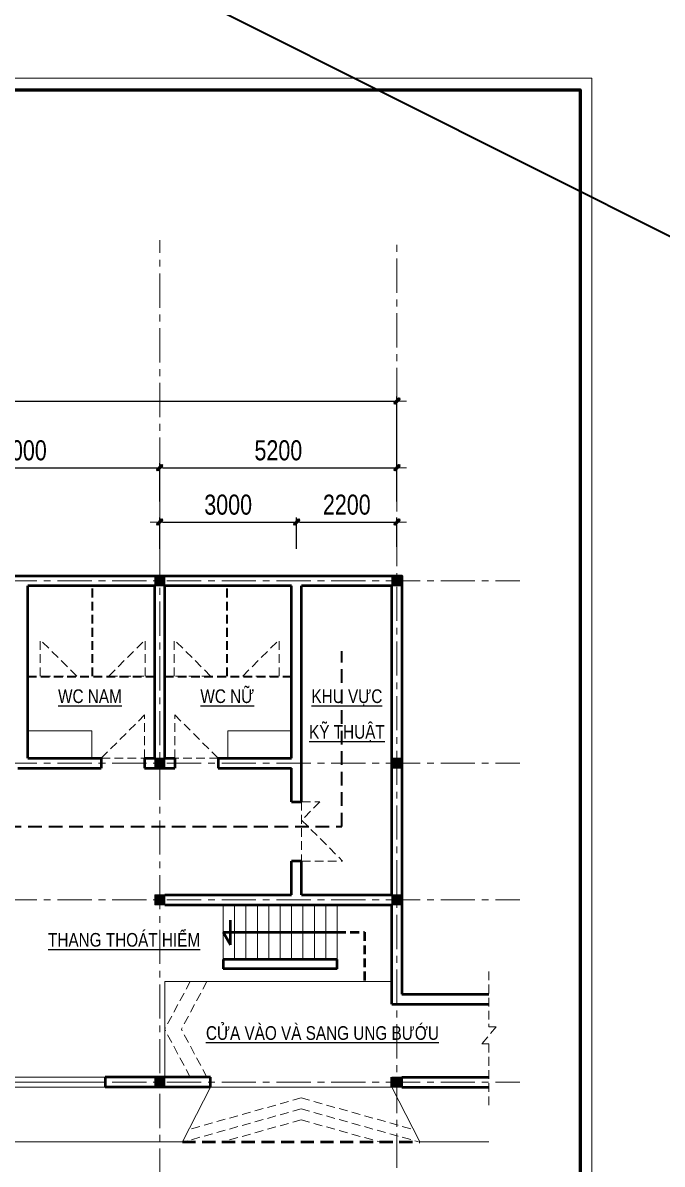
# Model space of a CAD drawing. Header units: millimetres. Extents: x 1109421 to 1726579, y -247837 to 144927.
# Drawn here: x 1264427 to 1278440, y -35463 to -10419 of the extents above; entities that cross this region are included whole.
import ezdxf
from ezdxf.enums import TextEntityAlignment as Align

# ---------------------------------------------------------------- set-up
doc = ezdxf.new("R2010")
doc.units = ezdxf.units.MM
doc.header["$LTSCALE"] = 600
doc.header["$MEASUREMENT"] = 0
for name, pattern in [('00_Hidden', [2.4, 1.6, -0.8]), ('CENTER', [2, 1.25, -0.25, 0.25, -0.25]), ('DASHED', [0.75, 0.5, -0.25])]:
    doc.linetypes.add(name, pattern=pattern)
doc.layers.get('0').update_dxf_attribs({"lineweight": 0})
doc.layers.get('Defpoints').update_dxf_attribs({"lineweight": 0})
for name, color, linetype, lineweight in [('cat1', 30, 'Continuous', 50), ('cot', 40, 'Continuous', 13), ('dim', 144, 'Continuous', 13), ('Khungten_LCDI', 7, 'Continuous', 25), ('LC Net thay', 7, 'Continuous', 25), ('LC Text1', 3, 'Continuous', 20), ('LC Text2', 7, 'Continuous', 25), ('Noi that', 35, 'Continuous', 9), ('PCCC - CHUA CHAY - ONG D80', 30, 'Continuous', 35), ('PCCC-BAO CHAY - DAY', 3, 'DASHED', 35), ('thay1', 63, 'Continuous', 18), ('truc', 76, 'CENTER', 9)]:
    doc.layers.add(name, color=color, linetype=linetype, lineweight=lineweight)
doc.styles.add('HOATBIF', font='hoatbif.shx', dxfattribs={"width": 0.8})
doc.styles.add('Khungten', font='VHAVAN.TTF', dxfattribs={"width": 0.9, "height": 5000})
doc.styles.add('T2', font='VHARIAL.TTF', dxfattribs={"width": 0.8})
doc.styles.add('Title', font='VHBLACK.TTF')
doc.dimstyles.new('1-200', dxfattribs={"dimscale": 200, "dimtxt": 2.5, "dimasz": 0.35, "dimexe": 0.5, "dimexo": 0, "dimgap": 0.8, "dimtad": 1, "dimdec": 0, "dimzin": 0, "dimdsep": 46, "dimtxsty": 'HOATBIF', "dimblk1": 'DOT', "dimblk2": 'DOT', "dimsah": 1, "dimcen": -1, "dimdle": 1, "dimclrd": 256, "dimclre": 256, "dimclrt": 4, "dimadec": 3, "dimazin": 2, "dimtfac": 0.333333, "dimtdec": 0, "dimtix": 1, "dimtmove": 2, "dimatfit": 3, "dimldrblk": 'DOT', "dimfxl": 1, "dimtvp": 0.833333, "dimtolj": 1, "dimtzin": 0, "dimarcsym": 0})

# ---------------------------------------------------------------- blocks, each defined once
blk = doc.blocks.new('DOT')
at = {"layer": 'dim'}
for p, q in [((-3, 0), (3, 0)), ((-1, -1), (1, 1))]:
    blk.add_line(p, q, dxfattribs=at)
blk.add_lwpolyline([(0.5, 1), (-1, -0.5), (-0.5, -1), (1, 0.5)], close=True, dxfattribs=at)
blk = doc.blocks.new('*D443')
at = {"layer": 'Defpoints', "color": 0, "transparency": 16777216}
for p in [(1272627, -18717), (1230227, -19574), (1272627, -20843)]:
    blk.add_point(p, dxfattribs=at)
at = {"layer": 'dim', "lineweight": -2, "transparency": 16777216}
for p, q in [((1230227, -19574), (1230227, -18617)), ((1230297, -18717), (1272557, -18717)), ((1272627, -20843), (1272627, -18617))]:
    blk.add_line(p, q, dxfattribs=at)
at = {"layer": 'dim', "lineweight": -2, "transparency": 16777216, "xscale": 70, "yscale": 70, "zscale": 70, "rotation": 180}
blk.add_blockref('DOT', (1230227, -18717), dxfattribs=at)
at = {"layer": 'dim', "lineweight": -2, "transparency": 16777216, "xscale": 70, "yscale": 70, "zscale": 70}
blk.add_blockref('DOT', (1272627, -18717), dxfattribs=at)
at = {"layer": 'dim', "color": 4, "transparency": 16777216, "insert": (1251427, -18337), "char_height": 440, "attachment_point": 5, "style": 'HOATBIF'}
blk.add_mtext('\\A1;42400', dxfattribs=at)
blk = doc.blocks.new('_Dot')
at = {"color": 0, "linetype": 'ByBlock', "lineweight": -2}
blk.add_line((-0.5, 0), (-1, 0), dxfattribs=at)
at = {"color": 0, "linetype": 'ByBlock', "const_width": 0.5}
blk.add_lwpolyline([(-0.25, 0, 1), (0.25, 0, 1)], format="xyb", close=True, dxfattribs=at)
blk = doc.blocks.new('*D449')
at = {"layer": 'Defpoints', "color": 0, "transparency": 16777216}
for p in [(1267427, -20182), (1261427, -20922), (1267427, -20922)]:
    blk.add_point(p, dxfattribs=at)
at = {"layer": 'dim', "lineweight": -2, "transparency": 16777216}
for p, q in [((1261427, -20922), (1261427, -20082)), ((1261497, -20182), (1267357, -20182)), ((1267427, -20922), (1267427, -20082))]:
    blk.add_line(p, q, dxfattribs=at)
at = {"layer": 'dim', "lineweight": -2, "transparency": 16777216, "xscale": 70, "yscale": 70, "zscale": 70, "rotation": 180}
blk.add_blockref('DOT', (1261427, -20182), dxfattribs=at)
at = {"layer": 'dim', "lineweight": -2, "transparency": 16777216, "xscale": 70, "yscale": 70, "zscale": 70}
blk.add_blockref('DOT', (1267427, -20182), dxfattribs=at)
at = {"layer": 'dim', "color": 4, "transparency": 16777216, "insert": (1264427, -19802), "char_height": 440, "attachment_point": 5, "style": 'HOATBIF'}
blk.add_mtext('\\A1;6000', dxfattribs=at)
blk = doc.blocks.new('*D450')
at = {"layer": 'Defpoints', "color": 0, "transparency": 16777216}
for p in [(1272627, -20182), (1267427, -20922), (1272627, -20922)]:
    blk.add_point(p, dxfattribs=at)
at = {"layer": 'dim', "lineweight": -2, "transparency": 16777216}
for p, q in [((1267427, -20922), (1267427, -20082)), ((1267497, -20182), (1272557, -20182)), ((1272627, -20922), (1272627, -20082))]:
    blk.add_line(p, q, dxfattribs=at)
at = {"layer": 'dim', "lineweight": -2, "transparency": 16777216, "xscale": 70, "yscale": 70, "zscale": 70, "rotation": 180}
blk.add_blockref('DOT', (1267427, -20182), dxfattribs=at)
at = {"layer": 'dim', "lineweight": -2, "transparency": 16777216, "xscale": 70, "yscale": 70, "zscale": 70}
blk.add_blockref('DOT', (1272627, -20182), dxfattribs=at)
at = {"layer": 'dim', "color": 4, "transparency": 16777216, "insert": (1270027, -19802), "char_height": 440, "attachment_point": 5, "style": 'HOATBIF'}
blk.add_mtext('\\A1;5200', dxfattribs=at)
blk = doc.blocks.new('c330x450')
at = {"layer": 'cot', "ltscale": 2}
h = blk.add_hatch(color=256, dxfattribs=at)
h.dxf.hatch_style = 1
h.paths.add_polyline_path([(897343, 22412), (897563, 22412), (897563, 22632), (897343, 22632)])
blk.add_lwpolyline([(897343, 22412), (897563, 22412), (897563, 22632), (897343, 22632)], close=True, dxfattribs=at)
blk = doc.blocks.new('fgfgfgfff')
at = {"layer": 'Noi that', "linetype": '00_Hidden', "ltscale": 0.2}
for p, q in [((898302, 20787), (899102, 21587)), ((899102, 20787), (899102, 21587)), ((898302, 20787), (899102, 20787))]:
    blk.add_line(p, q, dxfattribs=at)
blk = doc.blocks.new('gfgfgfgfewe')
at = {"layer": 'Noi that', "linetype": '00_Hidden', "ltscale": 0.2}
for p, q in [((991513, 20298), (990563, 19348)), ((991513, 19348), (991513, 20298)), ((990563, 19348), (991513, 19348))]:
    blk.add_line(p, q, dxfattribs=at)
blk = doc.blocks.new('*D452')
at = {"layer": 'Defpoints', "color": 0, "transparency": 16777216}
for p in [(1270427, -21374), (1267427, -21961), (1270427, -21961)]:
    blk.add_point(p, dxfattribs=at)
at = {"layer": 'dim', "lineweight": -2, "transparency": 16777216}
for p, q in [((1267427, -21961), (1267427, -21274)), ((1270427, -21961), (1270427, -21274)), ((1267497, -21374), (1270357, -21374))]:
    blk.add_line(p, q, dxfattribs=at)
at = {"layer": 'dim', "lineweight": -2, "transparency": 16777216, "xscale": 70, "yscale": 70, "zscale": 70, "rotation": 180}
blk.add_blockref('DOT', (1267427, -21374), dxfattribs=at)
at = {"layer": 'dim', "lineweight": -2, "transparency": 16777216, "xscale": 70, "yscale": 70, "zscale": 70}
blk.add_blockref('DOT', (1270427, -21374), dxfattribs=at)
at = {"layer": 'dim', "color": 4, "transparency": 16777216, "insert": (1268927, -20994), "char_height": 440, "attachment_point": 5, "style": 'HOATBIF'}
blk.add_mtext('\\A1;3000', dxfattribs=at)
blk = doc.blocks.new('*D453')
at = {"layer": 'Defpoints', "color": 0, "transparency": 16777216}
for p in [(1272627, -21374), (1270427, -21961), (1272627, -21919)]:
    blk.add_point(p, dxfattribs=at)
at = {"layer": 'dim', "lineweight": -2, "transparency": 16777216}
for p, q in [((1270427, -21961), (1270427, -21274)), ((1272627, -21919), (1272627, -21274)), ((1270497, -21374), (1272557, -21374))]:
    blk.add_line(p, q, dxfattribs=at)
at = {"layer": 'dim', "lineweight": -2, "transparency": 16777216, "xscale": 70, "yscale": 70, "zscale": 70, "rotation": 180}
blk.add_blockref('DOT', (1270427, -21374), dxfattribs=at)
at = {"layer": 'dim', "lineweight": -2, "transparency": 16777216, "xscale": 70, "yscale": 70, "zscale": 70}
blk.add_blockref('DOT', (1272627, -21374), dxfattribs=at)
at = {"layer": 'dim', "color": 4, "transparency": 16777216, "insert": (1271527, -20994), "char_height": 440, "attachment_point": 5, "style": 'HOATBIF'}
blk.add_mtext('\\A1;2200', dxfattribs=at)
blk = doc.blocks.new('d1300')
at = {"layer": 'Noi that', "linetype": '00_Hidden', "ltscale": 0.2}
for p, q in [((898202, 20687), (899102, 21587)), ((899102, 20687), (899102, 21587)), ((897802, 20687), (897802, 21087)), ((897802, 21087), (898202, 20687)), ((897802, 20687), (899102, 20687))]:
    blk.add_line(p, q, dxfattribs=at)
blk = doc.blocks.new('lcdi fix')
at = {"layer": 'Defpoints', "lineweight": 0}
blk.add_lwpolyline([(-1200, -14850), (-1200, 14850), (40800, 14850), (40800, -14850)], close=True, dxfattribs=at)
at = {"layer": 'Khungten_LCDI', "color": 5, "lineweight": 25}
blk.add_line((40600, -14650), (40600, 14650), dxfattribs=at)
at = {"layer": 'Khungten_LCDI', "color": 5, "lineweight": 60}
blk.add_lwpolyline([(0, -14650), (0, 14650), (40600, 14650), (40600, -14650)], close=True, dxfattribs=at)
at = {"color": 7, "style": 'Khungten', "width": 0.8}
for tag, p in [('REVISION', (39499, -10746)), ('NGAYHT', (39546, -11609))]:
    blk.add_attdef(tag, text='', height=200, dxfattribs=at).set_placement(p, align=Align.CENTER)
at = {"layer": 'LC Text1', "style": 'Title', "width": 1.485915}
for tag, p, p2 in [('TENBANVE1', (36913, -8886), (40339, -8886)), ('TENBANVE2', (36913, -9562), (40339, -9562))]:
    blk.add_attdef(tag, text='', height=250, dxfattribs=at).set_placement(p, p2, align=Align.FIT)
at = {"layer": 'LC Text1', "style": 'Title', "width": 0.7}
blk.add_attdef('SOBANVE', text='', height=250, dxfattribs=at).set_placement((39562, -13896), align=Align.CENTER)

msp = doc.modelspace()

# ---------------------------------------------------------------- linework, layer by layer
at = {"layer": 'cat1'}
for p, q in [((1267316.5, -22773.3), (1264536.5, -22773.3)), ((1264536.5, -26553.3), (1264536.5, -22773.3)), ((1267316.5, -26553.3), (1267316.5, -22773.3)), ((1267536.5, -26553.3), (1267536.5, -22773.3)), ((1270316.5, -22773.3), (1267536.5, -22773.3)), ((1270316.5, -26553.3), (1270316.5, -22773.3)), ((1272516.5, -22773.3), (1270536.5, -22773.3)), ((1270536.5, -27513.3), (1270536.5, -22773.3)), ((1272516.5, -29553.3), (1272516.5, -22773.3)), ((1264316.5, -26773.3), (1266146.5, -26773.3)), ((1264536.5, -26553.3), (1266146.5, -26553.3)), ((1266146.5, -26553.3), (1266146.5, -26773.3)), ((1267096.5, -26553.3), (1267096.5, -26773.3)), ((1267096.5, -26553.3), (1267316.5, -26553.3)), ((1267096.5, -26773.3), (1267756.5, -26773.3)), ((1267536.5, -26553.3), (1267756.5, -26553.3)), ((1267756.5, -26553.3), (1267756.5, -26773.3)), ((1268706.5, -26553.3), (1270316.5, -26553.3)), ((1268706.5, -26553.3), (1268706.5, -26773.3)), ((1268706.5, -26773.3), (1270316.5, -26773.3)), ((1270316.5, -27513.3), (1270316.5, -26773.3)), ((1270316.5, -27513.3), (1270536.5, -27513.3)), ((1270316.5, -29553.3), (1270316.5, -28813.3)), ((1270536.5, -28813.3), (1270316.5, -28813.3)), ((1270536.5, -29553.3), (1270536.5, -28813.3)), ((1267536.5, -29553.3), (1270316.5, -29553.3)), ((1267536.5, -29773.3), (1272516.5, -29773.3)), ((1270536.5, -29553.3), (1272516.5, -29553.3)), ((1272516.5, -31953.3), (1272516.5, -29773.3)), ((1268977.4, -30649.1), (1268977.4, -30112)), ((1268816.5, -30373.3), (1271316.5, -30373.3)), ((1268816.5, -30373.3), (1268977.4, -30649.1)), ((1271316.5, -30973.3), (1268816.5, -30973.3)), ((1268816.5, -30973.3), (1268816.5, -31173.3)), ((1271316.5, -31173.3), (1271316.5, -30973.3)), ((1271316.5, -31173.3), (1268816.5, -31173.3)), ((1272736.5, -31733.3), (1274642.2, -31733.3)), ((1272516.5, -31953.3), (1272736.5, -31953.3)), ((1272736.5, -31953.3), (1274642.2, -31953.3)), ((1268536.5, -33553.3), (1266231.5, -33553.3)), ((1266231.5, -33553.3), (1266231.5, -33773.3)), ((1268536.5, -33773.3), (1268536.5, -33553.3)), ((1272516.5, -33773.3), (1272516.5, -33553.3)), ((1272516.5, -33773.3), (1272516.5, -33553.3)), ((1272736.5, -33773.3), (1272736.5, -33553.3)), ((1272736.5, -33553.3), (1274642.2, -33553.3)), ((1268536.5, -33773.3), (1266231.5, -33773.3)), ((1272736.5, -33773.3), (1274642.2, -33773.3))]:
    msp.add_line(p, q, dxfattribs=at)
at = {"layer": 'cat1', "linetype": '00_Hidden', "ltscale": 0.2}
for p, q in [((1271316.5, -30373.3), (1271916.5, -30373.3)), ((1271916.5, -30373.3), (1271916.5, -31453.3))]:
    msp.add_line(p, q, dxfattribs=at)
at = {"layer": 'cat1', "linetype": '00_Hidden', "ltscale": 0.3}
msp.add_line((1267926.5, -34973.3), (1273126.5, -34973.3), dxfattribs=at)
at = {"layer": 'cat1'}
msp.add_lwpolyline([(1247081.5, -22773.3), (1247081.5, -22553.3), (1272736.5, -22553.3), (1272736.5, -31733.3)], dxfattribs=at)
at = {"layer": 'Noi that', "linetype": '00_Hidden', "ltscale": 0.2}
for p, q in [((1265939, -24753.3), (1265939, -22773.3)), ((1265959, -24753.3), (1265959, -22773.3)), ((1268894, -24753.3), (1268894, -22773.3)), ((1268914, -24753.3), (1268914, -22773.3)), ((1267316.5, -24753.3), (1264536.5, -24753.3)), ((1267316.5, -24773.3), (1264536.5, -24773.3)), ((1267536.5, -24753.3), (1270316.5, -24753.3)), ((1267536.5, -24773.3), (1270316.5, -24773.3))]:
    msp.add_line(p, q, dxfattribs=at)
at = {"layer": 'Noi that'}
for p, q in [((1264536.5, -25953.3), (1265936.5, -25953.3)), ((1265936.5, -26553.3), (1265936.5, -25953.3)), ((1270316.5, -25953.3), (1268916.5, -25953.3)), ((1268916.5, -26553.3), (1268916.5, -25953.3))]:
    msp.add_line(p, q, dxfattribs=at)
at = {"layer": 'PCCC - CHUA CHAY - ONG D80'}
msp.add_lwpolyline([(1409337.3, -80686.3), (1115785.6, 66576.1)], dxfattribs=at)
at = {"layer": 'PCCC-BAO CHAY - DAY'}
msp.add_lwpolyline([(1260942.9, -28053), (1271417.9, -28053), (1271417.9, -24207.9)], dxfattribs=at)
at = {"layer": 'thay1'}
for p, q in [((1268816.5, -30973.3), (1268816.5, -29773.3)), ((1269066.5, -30973.3), (1269066.5, -29773.3)), ((1269316.5, -30973.3), (1269316.5, -29773.3)), ((1269566.5, -30973.3), (1269566.5, -29773.3)), ((1269816.5, -30973.3), (1269816.5, -29773.3)), ((1270066.5, -30973.3), (1270066.5, -29773.3)), ((1270316.5, -30973.3), (1270316.5, -29773.3)), ((1270566.5, -30973.3), (1270566.5, -29773.3)), ((1270816.5, -30973.3), (1270816.5, -29773.3)), ((1271066.5, -30973.3), (1271066.5, -29773.3)), ((1271316.5, -29773.3), (1271316.5, -30973.3)), ((1267536.5, -31453.3), (1267536.5, -33553.3)), ((1272516.5, -31453.3), (1267536.5, -31453.3)), ((1264231.5, -33663.3), (1266231.5, -33663.3)), ((1267926.5, -34973.3), (1268536.5, -33773.3)), ((1268536.5, -33773.3), (1272516.5, -33773.3)), ((1272516.5, -33773.3), (1273126.5, -34973.3)), ((1267926.5, -34973.3), (1226258.6, -34973.3)), ((1273126.5, -34973.3), (1274642.2, -34973.3))]:
    msp.add_line(p, q, dxfattribs=at)
at = {"layer": 'thay1', "linetype": '00_Hidden', "ltscale": 0.2}
for p, q in [((1268097.1, -31453.3), (1267536.5, -32503.3)), ((1268462.1, -31453.3), (1267901.5, -32503.3)), ((1268097.1, -33553.3), (1267536.5, -32503.3)), ((1268462.1, -33553.3), (1267901.5, -32503.3)), ((1270526.5, -34008.5), (1268064.9, -34701)), ((1270526.5, -34008.5), (1272988.2, -34701)), ((1270526.5, -34248.8), (1267951.5, -34973.3)), ((1270526.5, -34248.8), (1273101.6, -34973.3)), ((1270526.5, -34489.1), (1268805.7, -34973.3)), ((1270526.5, -34489.1), (1272247.4, -34973.3))]:
    msp.add_line(p, q, dxfattribs=at)
msp.add_lwpolyline([(1274642.2, -31234.1), (1274642.2, -32447.3), (1274804.3, -32447.3), (1274487.8, -32822.9), (1274642.2, -32822.9), (1274642.2, -34173.7)], dxfattribs=at)
at = {"layer": 'thay1'}
msp.add_lwpolyline([(1264231.5, -33773.3), (1266231.5, -33773.3), (1266231.5, -33553.3), (1264231.5, -33553.3)], close=True, dxfattribs=at)
at = {"layer": 'truc'}
for p, q in [((1267426.5, -40669.1), (1267426.5, -15187.2)), ((1272626.5, -40341.2), (1272626.5, -15187.2)), ((1225585.7, -22663.3), (1275321.5, -22663.3)), ((1225585.7, -26663.3), (1275321.5, -26663.3)), ((1225585.7, -29663.3), (1275321.5, -29663.3)), ((1225585.7, -33663.3), (1275321.5, -33663.3))]:
    msp.add_line(p, q, dxfattribs=at)

# ---------------------------------------------------------------- block references
at = {"layer": 'cat1', "xscale": -1}
for name, p in [('c330x450', (2164879.8, -45185.1)), ('fgfgfgfff', (2163908.9, -45540.4)), ('fgfgfgfff', (2166843.9, -45540.4)), ('c330x450', (2164879.8, -49185.1)), ('c330x450', (2164879.8, -52185.1))]:
    msp.add_blockref(name, p, dxfattribs=at)
at = {"layer": 'cat1'}
for name, p, rotation in [('c330x450', (2170079.8, -141.4), 180), ('c330x450', (2170079.8, -4141.4), 180), ('d1300', (1249849.4, 870289.1), 270), ('c330x450', (2170079.8, -7141.4), 180), ('c330x450', (2164879.8, -11141.4), 180), ('c330x450', (2170079.8, -11141.4), 180)]:
    msp.add_blockref(name, p, dxfattribs=dict(at, rotation=rotation))
for p in [(368009.2, -45540.4), (370944.2, -45540.4)]:
    msp.add_blockref('fgfgfgfff', p, dxfattribs=at)
at = {"layer": 'LC Net thay', "xscale": 1.275, "yscale": 1.275, "zscale": 1.275}
msp.add_blockref('lcdi fix', (1224877.2, -30565.4), dxfattribs=at)
at = {"layer": 'Noi that'}
msp.add_blockref('gfgfgfgfewe', (275583, -45901.1), dxfattribs=at)
at = {"layer": 'Noi that', "xscale": -1}
msp.add_blockref('gfgfgfgfewe', (2259270, -45901.1), dxfattribs=at)

# ---------------------------------------------------------------- texts
at = {"layer": 'LC Text2', "style": 'T2', "width": 0.8}
for s, p in [('%%Uwc nam', (1265198.7, -25344.3)), ('%%Uwc n÷', (1268318.2, -25344.3)), ('%%Ukhu vùc', (1270753.2, -25344.3)), ('%%Ukü thuËt', (1270701.6, -26126.7)), ('%%Uthang tho¸t hiÓm', (1264978.9, -30690)), ('%%Ucöa vµo vµ sang ung b\xadíu', (1268439.8, -32734.7))]:
    msp.add_text(s, height=300, dxfattribs=at).set_placement(p)

# ---------------------------------------------------------------- dimensions: what is measured, and where the dimension line sits
at = {"layer": 'dim'}
for base, p1, p2, picture, middle in [((1272626.5, -18716.9), (1230226.5, -19573.6), (1272626.5, -20842.6), '*D443', (1251426.5, -18336.9)), ((1267426.5, -20182.2), (1261426.5, -20921.8), (1267426.5, -20921.8), '*D449', (1264426.5, -19802.2)), ((1272626.5, -20182.2), (1267426.5, -20921.8), (1272626.5, -20921.8), '*D450', (1270026.5, -19802.2)), ((1270426.5, -21374.1), (1267426.5, -21961.3), (1270426.5, -21961.3), '*D452', (1268926.5, -20994.1)), ((1272626.5, -21374.1), (1270426.5, -21961.3), (1272626.5, -21918.7), '*D453', (1271526.5, -20994.1))]:
    dim = msp.add_linear_dim(base=base, p1=p1, p2=p2, dimstyle='1-200', override={"dimtxt": 2.2}, dxfattribs=at)
    dim.commit()
    dim.dimension.update_dxf_attribs({"geometry": picture, "text_midpoint": middle})

doc.saveas('drawing.dxf')
